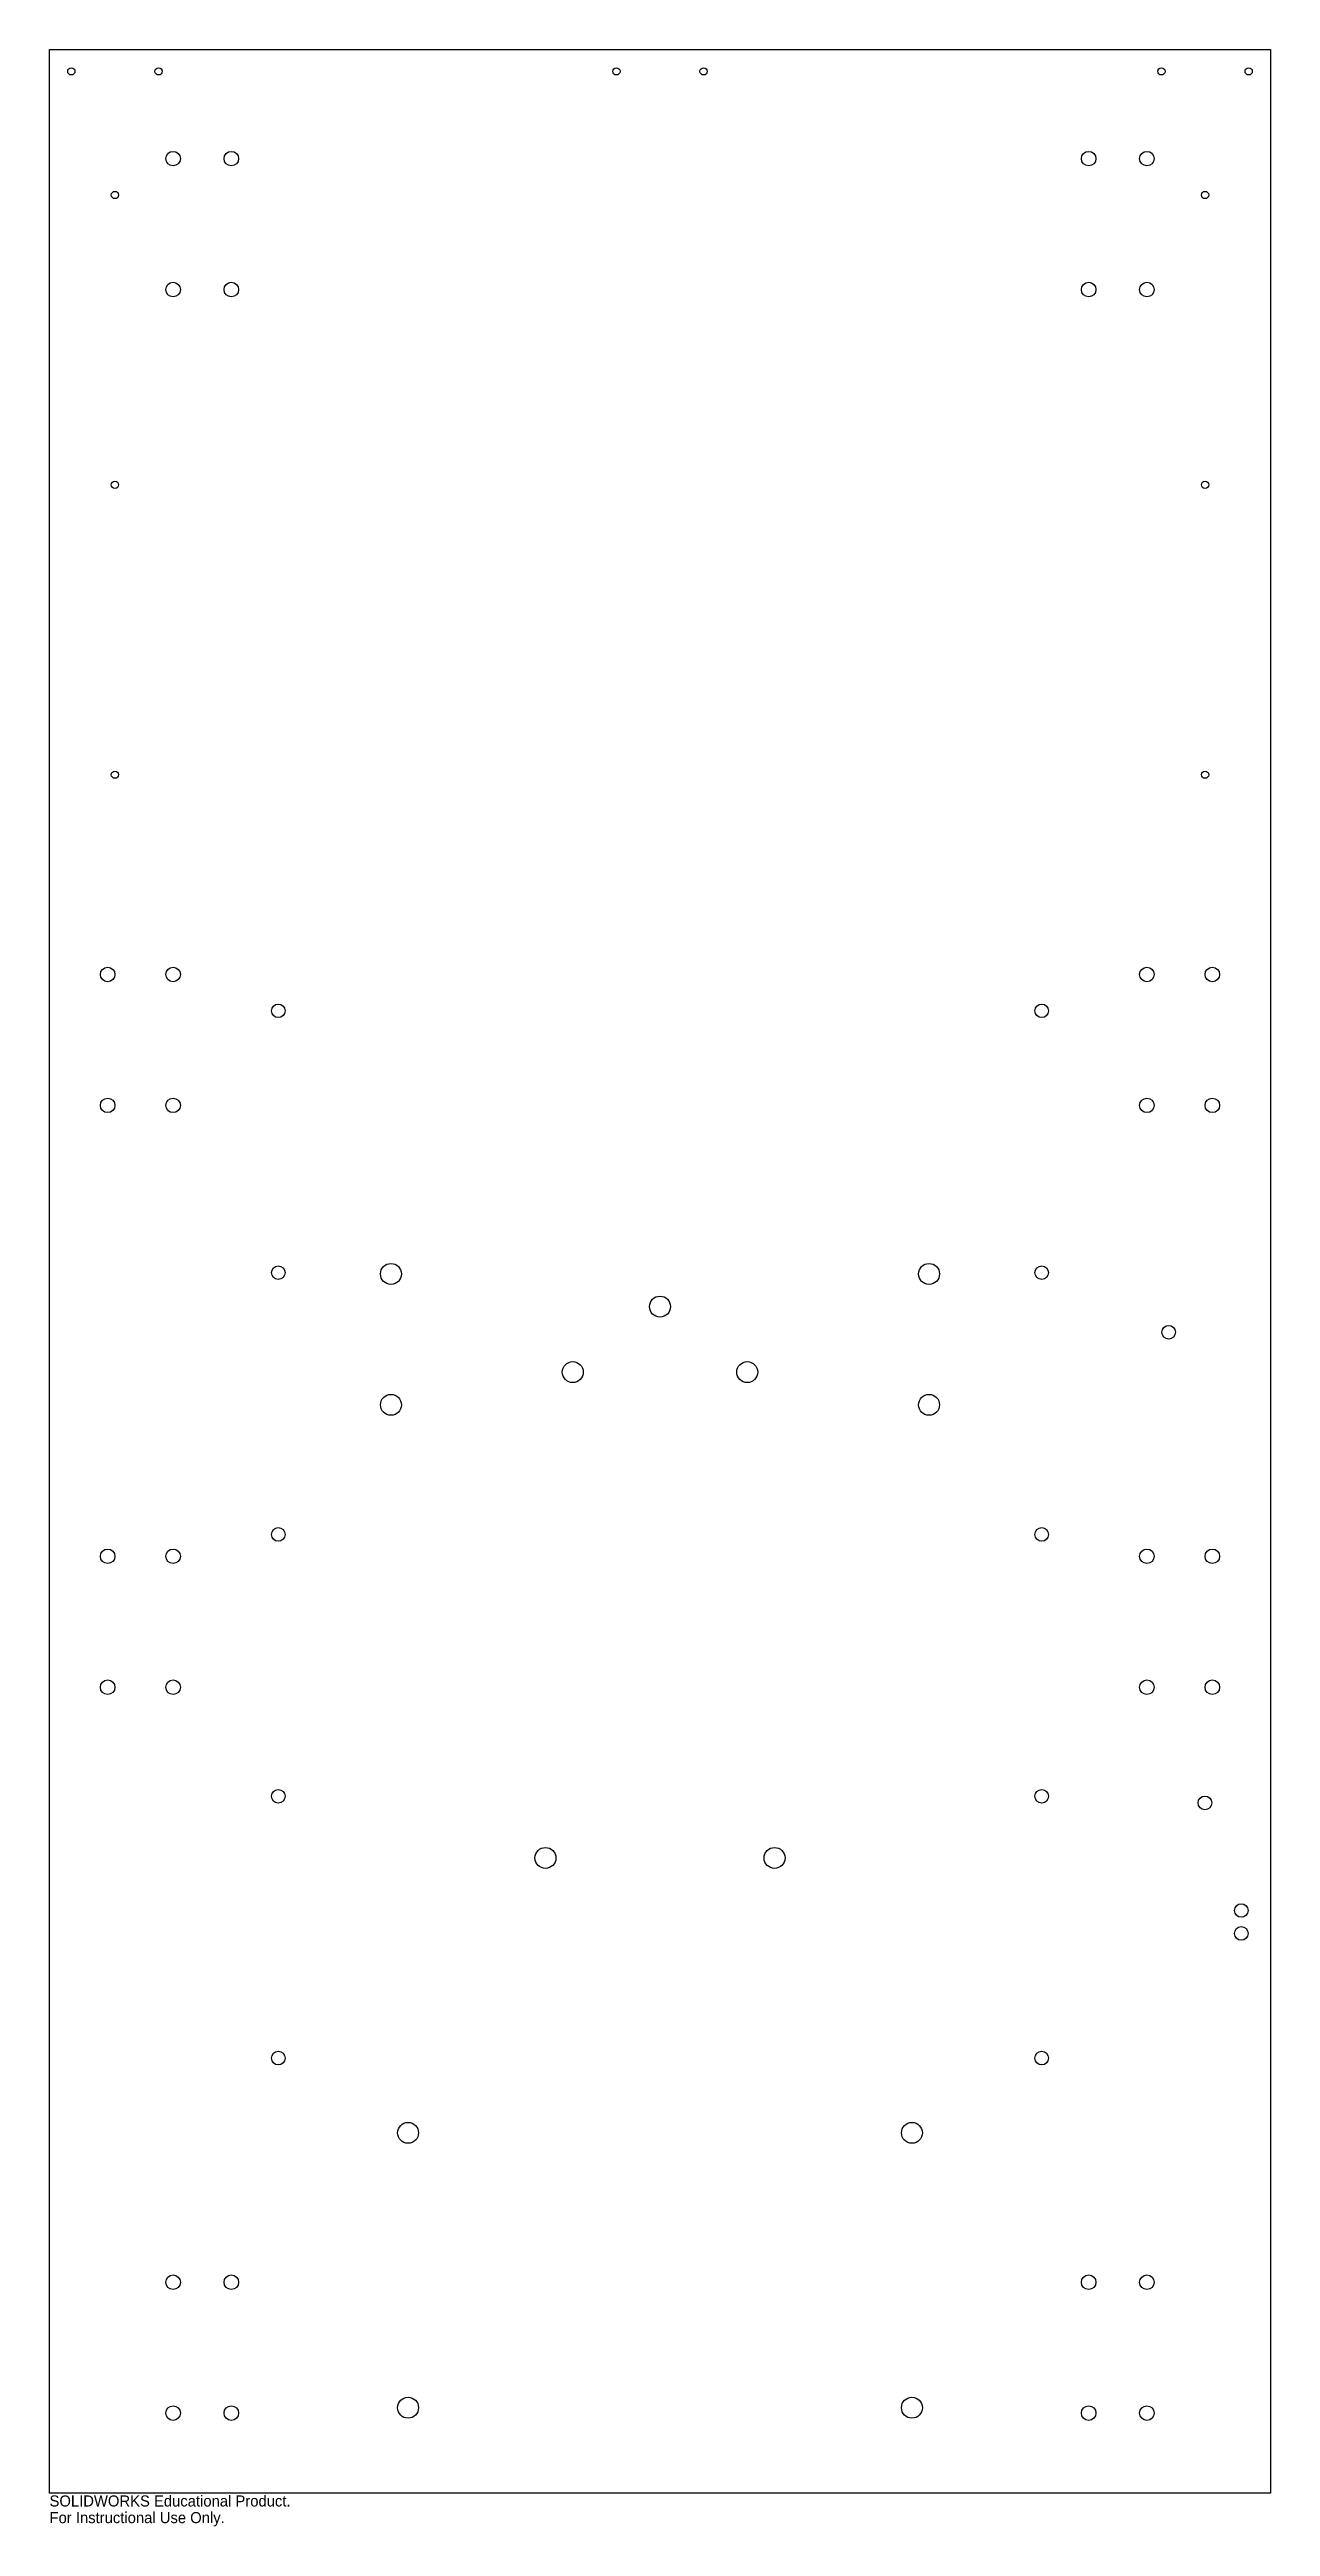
# Model space of a CAD drawing. Header units: inches. Extents: x -10.5 to 10.5, y 233.1 to 275.7.
import ezdxf

# ---------------------------------------------------------------- set-up
doc = ezdxf.new("R2010")
doc.units = ezdxf.units.IN
doc.header["$MEASUREMENT"] = 0
doc.styles.add('SLDTEXTSTYLE0', font='Arail.ttf')

msp = doc.modelspace()

# ---------------------------------------------------------------- linework, layer by layer
at = {"color": 1, "linetype": 'Continuous', "lineweight": 25}
for p, q in [((-10.495, 275.7), (10.495, 275.7)), ((-10.495, 233.7), (-10.495, 275.7)), ((10.495, 275.7), (10.495, 233.7)), ((10.495, 233.7), (-10.495, 233.7))]:
    msp.add_line(p, q, dxfattribs=at)
for centre, radius in [((-10.12, 275.325), 0.0625), ((-8.62, 275.325), 0.0625), ((-0.75, 275.325), 0.0625), ((0.75, 275.325), 0.0625), ((8.62, 275.325), 0.0625), ((10.12, 275.325), 0.0625), ((-8.37, 273.825), 0.125), ((-7.37, 273.825), 0.125), ((7.37, 273.825), 0.125), ((8.37, 273.825), 0.125), ((-9.37, 273.2), 0.0625), ((9.37, 273.2), 0.0625), ((-8.37, 271.575), 0.125), ((-7.37, 271.575), 0.125), ((7.37, 271.575), 0.125), ((8.37, 271.575), 0.125), ((-9.37, 268.218), 0.0625), ((9.37, 268.218), 0.0625), ((-9.37, 263.236), 0.0625), ((9.37, 263.236), 0.0625), ((-9.495, 259.802), 0.125), ((-8.37, 259.802), 0.125), ((8.37, 259.802), 0.125), ((9.495, 259.802), 0.125), ((-6.562, 259.177), 0.117), ((6.562, 259.177), 0.117), ((-9.495, 257.552), 0.125), ((-8.37, 257.552), 0.125), ((8.37, 257.552), 0.125), ((9.495, 257.552), 0.125), ((-6.562, 254.677), 0.117), ((-4.625, 254.655), 0.18), ((4.625, 254.655), 0.18), ((6.562, 254.677), 0.117), ((0, 254.093), 0.18), ((8.745, 253.653), 0.117), ((-1.5, 252.968), 0.18), ((1.5, 252.968), 0.18), ((-4.625, 252.405), 0.18), ((4.625, 252.405), 0.18), ((-9.495, 249.802), 0.125), ((-8.37, 249.802), 0.125), ((-6.562, 250.177), 0.117), ((6.562, 250.177), 0.117), ((8.37, 249.802), 0.125), ((9.495, 249.802), 0.125), ((-9.495, 247.552), 0.125), ((-8.37, 247.552), 0.125), ((8.37, 247.552), 0.125), ((9.495, 247.552), 0.125), ((-6.562, 245.677), 0.117), ((6.562, 245.677), 0.117), ((9.368, 245.563), 0.117), ((-1.969, 244.617), 0.18), ((1.969, 244.617), 0.18), ((9.993, 243.714), 0.117), ((9.993, 243.32), 0.117), ((-6.562, 241.177), 0.117), ((6.562, 241.177), 0.117), ((-4.331, 239.892), 0.18), ((4.331, 239.892), 0.18), ((-8.37, 237.325), 0.125), ((-7.37, 237.325), 0.125), ((7.37, 237.325), 0.125), ((8.37, 237.325), 0.125), ((-8.37, 235.075), 0.125), ((-7.37, 235.075), 0.125), ((-4.331, 235.168), 0.18), ((4.331, 235.168), 0.18), ((7.37, 235.075), 0.125), ((8.37, 235.075), 0.125)]:
    msp.add_circle(centre, radius, dxfattribs=at)

# ---------------------------------------------------------------- texts
at = {"color": 7, "linetype": 'Continuous', "char_height": 0.1903, "attachment_point": 1, "style": 'SLDTEXTSTYLE0'}
for s, insert in [('SOLIDWORKS Educational Product.', (-10.495, 233.66)), ('For Instructional Use Only.', (-10.495, 233.374))]:
    msp.add_mtext(s, dxfattribs=dict(at, insert=insert))

doc.saveas('drawing.dxf')
